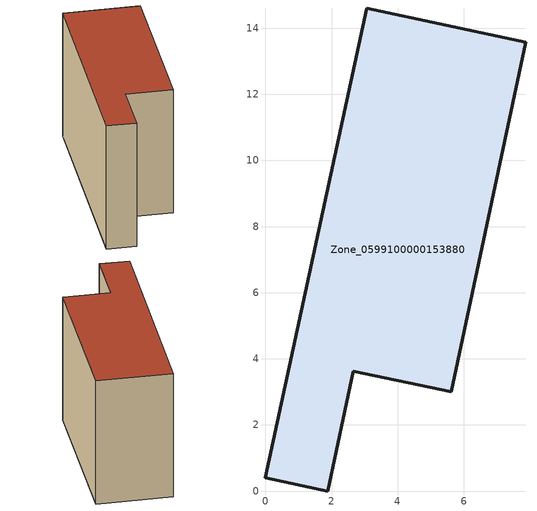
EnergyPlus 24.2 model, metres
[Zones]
Zone_0599100000153880
 floor ground (C_G): 0,0.41 3.07,14.61 7.87,13.58 5.62,3.01 2.65,3.63 1.88,0 z0
 wall outside (C_F): 3.07,14.61 0,0.41 1.88,0 2.65,3.63 5.62,3.01 7.87,13.58 3.07,14.61 z0:8.8
 roof outside (C_R): 7.87,13.58 3.07,14.61 0,0.41 1.88,0 2.65,3.63 5.62,3.01 z8.8
[BUILDING]
Pand.0599100000153880: North Axis=0; Terrain=City; Loads Convergence Tolerance Value=0.04; Temperature Convergence Tolerance Value=0.4; Solar Distribution=FullExterior; Maximum Number of Warmup Days=25; Minimum Number of Warmup Days=1
[Site:Location]
Rotterdam.The.Hague.AP_ZH_NLD Design_Conditions: Latitude=51.96; Longitude=4.45; Time Zone=1; Elevation=-4.5
[SITE:GROUNDTEMPERATURE:BUILDINGSURFACE]
18, 18, 18, 18, 18, 18, 18, 18, 18, 18, 18, 18
[MATERIAL] Thermal Absorptance=0.9; Solar Absorptance=0.7; Visible Absorptance=0.7
Name | Roughness | Thickness | Conductivity | Density | Specific Heat
G.TI.1975-1991 | MediumSmooth | 0.15 | 0.288461 | 540 | 1210
F.TI.1975-1991 | Rough | 0.3 | 0.230769 | 1920 | 840
R.TI.1975-1991 | MediumRough | 0.2 | 0.153846 | 1500 | 1000
[CONSTRUCTION]
C_G: G.TI.1975-1991
C_F: F.TI.1975-1991
C_R: R.TI.1975-1991
[ZONE]
Zone_0599100000153880: Type=1; Multiplier=1; Ceiling Height=Autocalculate; Volume=Autocalculate; Floor Area=autocalculate; Part of Total Floor Area=Yes
[ZONEINFILTRATION:DESIGNFLOWRATE]
Infil_Zone_0599100000153880: Zone or ZoneList or Space or SpaceList=Zone_0599100000153880; Schedule=AlwaysOn; Design Flow Rate Calculation Method=Flow/Area; Flow Rate per Floor Area=0.003; Constant Term Coefficient=1; Temperature Term Coefficient=0; Velocity Term Coefficient=0; Velocity Squared Term Coefficient=0
[HVACTEMPLATE:ZONE:IDEALLOADSAIRSYSTEM]
Zone_0599100000153880: Maximum Heating Supply Air Temperature=50; Minimum Cooling Supply Air Temperature=13; Maximum Heating Supply Air Humidity Ratio=0.0156; Minimum Cooling Supply Air Humidity Ratio=0.0077; Heating Limit=NoLimit; Cooling Limit=NoLimit; Dehumidification Control Type=ConstantSensibleHeatRatio; Cooling Sensible Heat Ratio=0.7; Dehumidification Setpoint=60; Humidification Control Type=None; Humidification Setpoint=30; Outdoor Air Method=None; Outdoor Air Flow Rate per Person=0.00944; Outdoor Air Flow Rate per Zone Floor Area=0; Outdoor Air Flow Rate per Zone=0; Demand Controlled Ventilation Type=None; Outdoor Air Economizer Type=NoEconomizer; Heat Recovery Type=None; Sensible Heat Recovery Effectiveness=0.7; Latent Heat Recovery Effectiveness=0.65
[ZONECONTROL:THERMOSTAT]
ThermostatControl_Zone_0599100000153880: Zone or ZoneList=Zone_0599100000153880; Control Type Schedule=DualSetpointControlType; Control 1=Thermostat_Zone_0599100000153880; Temperature Difference Between Cutout And Setpoint=0
[THERMOSTATSETPOINT:DUALSETPOINT]
Thermostat_Zone_0599100000153880: Heating Setpoint Temperature Schedule=HeatingSetpoint_Zone_0599100000153880; Cooling Setpoint Temperature Schedule=CoolingSetpoint_Zone_0599100000153880
[SCHEDULE:COMPACT]
HeatingSetpoint_Zone_0599100000153880: Through: 12/31, For: AllDays, Until: 24:00, 21
CoolingSetpoint_Zone_0599100000153880: Through: 12/31, For: AllDays, Until: 24:00, 24
DualSetpointControlType: Through: 12/31, For: AllDays, Until: 24:00, 4
AlwaysOn: Through: 12/31, For: AllDays, Until: 24:00, 1
